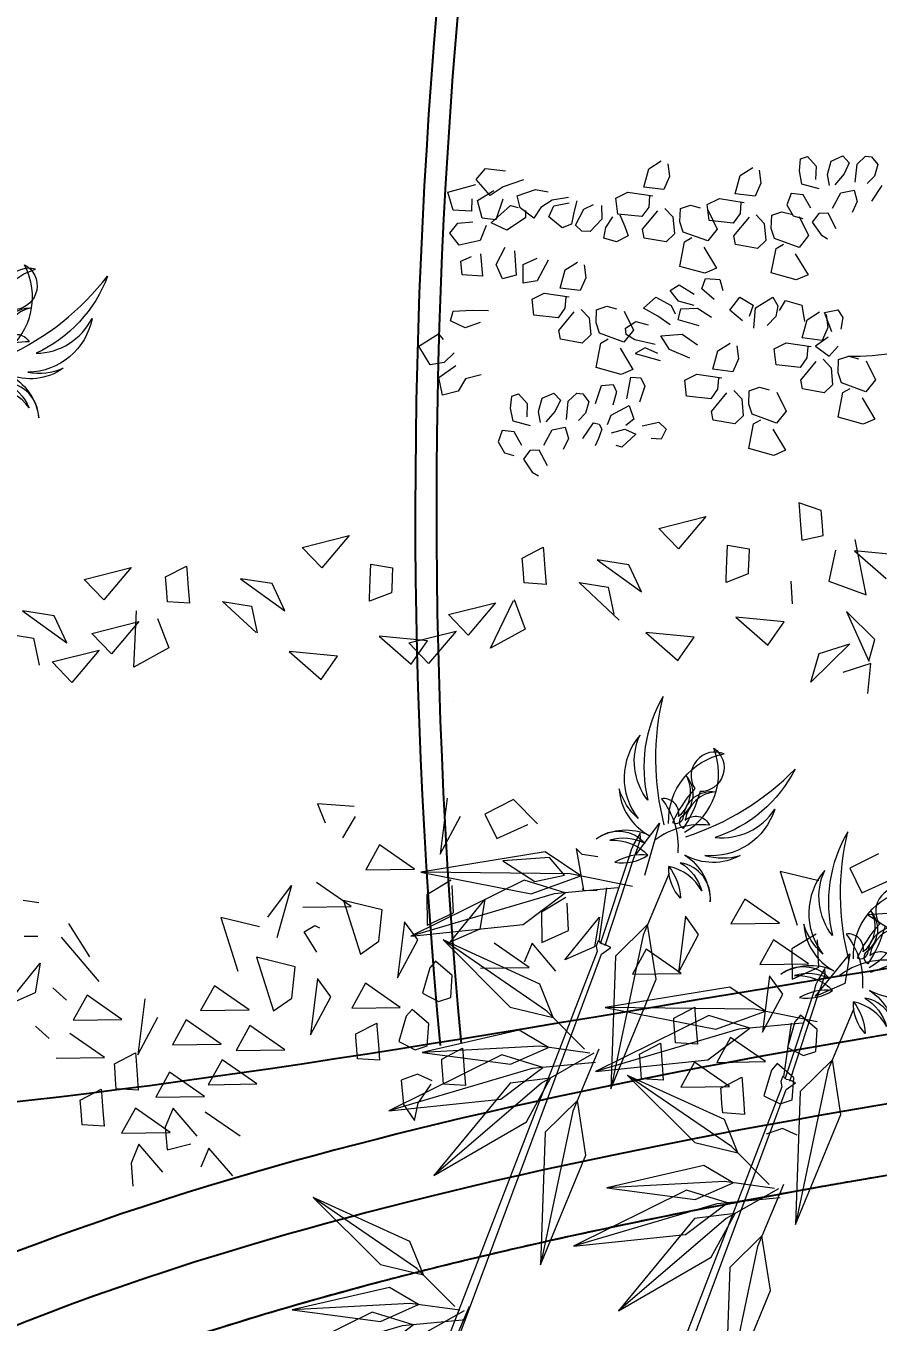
# Model space of a CAD drawing. Header units: metres. Extents: x 10 to 239, y 2 to 253.
# Drawn here: x 36.282 to 37.492, y 171.648 to 173.488 of the extents above; entities that cross this region are included whole.
import ezdxf

# ---------------------------------------------------------------- set-up
doc = ezdxf.new("R2010")
doc.units = ezdxf.units.M
doc.header["$MEASUREMENT"] = 0
doc.layers.get('Defpoints').update_dxf_attribs({"color": 9})
for name, color, linetype in [('-cotas', 252, 'Continuous'), ('1', 7, 'Continuous'), ('1gris', 254, 'Continuous'), ('1gris oscuro', 253, 'Continuous')]:
    doc.layers.add(name, color=color, linetype=linetype)
doc.layers.add('bloques veg', color=7, linetype='Continuous', lineweight=0, true_color=0xbbd5a5)
doc.styles.get("Standard").update_dxf_attribs({"font": 'arial.ttf'})
doc.dimstyles.get("Standard").update_dxf_attribs({"dimtxt": 0.18, "dimasz": 0.18, "dimexe": 0.18, "dimexo": 0.0625, "dimgap": 0.09, "dimtad": 0, "dimtih": 1, "dimtoh": 1, "dimdec": 4, "dimzin": 0, "dimdsep": 46, "dimtxsty": 'Standard', "dimcen": 0.09, "dimadec": 0, "dimazin": 0, "dimtfac": 1, "dimtdec": 4, "dimtofl": 0, "dimtmove": 0, "dimatfit": 3, "dimfxl": 1, "dimtolj": 1, "dimtzin": 0, "dimarcsym": 0})

# ---------------------------------------------------------------- blocks, each defined once
blk = doc.blocks.new('A$C144059AC')
at = {"layer": 'bloques veg'}
for p, q in [((1.5644, 0.7997), (1.6255, 0.8104)), ((1.5876, 0.7717), (1.5644, 0.7997)), ((1.6255, 0.8104), (1.5876, 0.7717)), ((2.0207, 0.7897), (2.0818, 0.8004)), ((2.0818, 0.8004), (2.0438, 0.7617)), ((2.2296, 0.7968), (2.2018, 0.8087)), ((2.2018, 0.8087), (2.2018, 0.8048)), ((2.2018, 0.8048), (2.2018, 0.7809)), ((2.2296, 0.7928), (2.2296, 0.7968)), ((1.2837, 0.7797), (1.3448, 0.7903)), ((1.3068, 0.7517), (1.2837, 0.7797)), ((1.3448, 0.7903), (1.3068, 0.7517)), ((1.3877, 0.775), (1.4156, 0.7869)), ((1.4156, 0.7869), (1.4156, 0.7829)), ((1.4156, 0.7829), (1.4156, 0.7591)), ((2.0438, 0.7617), (2.0207, 0.7897)), ((2.2018, 0.7809), (2.2018, 0.7611)), ((2.2296, 0.777), (2.2296, 0.7928)), ((1.3877, 0.771), (1.3877, 0.775)), ((1.3877, 0.7551), (1.3877, 0.771)), ((1.4828, 0.7656), (1.5364, 0.7203)), ((1.523, 0.7564), (1.4828, 0.7656)), ((1.6483, 0.7522), (1.6505, 0.7719)), ((1.6505, 0.7719), (1.6777, 0.7649)), ((1.6777, 0.7649), (1.6764, 0.753)), ((1.844, 0.7649), (1.8718, 0.7769)), ((1.844, 0.761), (1.844, 0.7649)), ((1.8718, 0.7769), (1.8718, 0.7729)), ((1.8718, 0.7729), (1.8718, 0.7491)), ((2.2018, 0.7611), (2.2296, 0.765)), ((2.2296, 0.765), (2.2296, 0.777)), ((1.3877, 0.7432), (1.3877, 0.7551)), ((1.4156, 0.7591), (1.4156, 0.7392)), ((1.5364, 0.7203), (1.523, 0.7564)), ((1.6456, 0.7285), (1.6483, 0.7522)), ((1.6764, 0.753), (1.6746, 0.7372)), ((1.844, 0.7451), (1.844, 0.761)), ((1.8718, 0.7491), (1.8718, 0.7292)), ((1.9793, 0.7463), (1.9391, 0.7556)), ((1.9391, 0.7556), (1.9927, 0.7103)), ((1.9927, 0.7103), (1.9793, 0.7463)), ((2.1045, 0.7422), (2.1067, 0.7619)), ((2.1067, 0.7619), (2.1339, 0.7549)), ((2.1339, 0.7549), (2.1326, 0.743)), ((2.2788, 0.6851), (2.27, 0.7566)), ((1.2021, 0.7456), (1.2557, 0.7003)), ((1.2422, 0.7363), (1.2021, 0.7456)), ((1.2557, 0.7003), (1.2422, 0.7363)), ((1.3385, 0.6633), (1.3473, 0.7347)), ((1.4156, 0.7392), (1.3877, 0.7432)), ((1.4581, 0.7385), (1.4943, 0.7296)), ((1.498, 0.6954), (1.4581, 0.7385)), ((1.4943, 0.7296), (1.4991, 0.6949)), ((1.6741, 0.7333), (1.6452, 0.7246)), ((1.6746, 0.7372), (1.6741, 0.7333)), ((1.844, 0.7332), (1.844, 0.7451)), ((1.8718, 0.7292), (1.844, 0.7332)), ((2.1019, 0.7185), (2.1045, 0.7422)), ((2.1326, 0.743), (2.1308, 0.7272)), ((2.2439, 0.7449), (2.2324, 0.7061)), ((2.2679, 0.7425), (2.3059, 0.7039)), ((2.329, 0.7319), (2.2679, 0.7425)), ((1.1773, 0.7185), (1.2135, 0.7095)), ((1.2883, 0.71), (1.3494, 0.7207)), ((1.3494, 0.7207), (1.3115, 0.682)), ((1.3734, 0.723), (1.3849, 0.6843)), ((1.5364, 0.7203), (1.5364, 0.7203)), ((1.5364, 0.7203), (1.5364, 0.7203)), ((1.6452, 0.7246), (1.6456, 0.7285)), ((1.8296, 0.713), (1.8411, 0.6742)), ((1.9617, 0.6767), (1.9143, 0.7285)), ((1.9143, 0.7285), (1.9506, 0.7195)), ((1.9506, 0.7195), (1.9553, 0.6849)), ((2.1304, 0.7233), (2.1014, 0.7145)), ((2.1014, 0.7145), (2.1019, 0.7185)), ((2.1308, 0.7272), (2.1304, 0.7233)), ((1.2135, 0.7095), (1.2183, 0.6749)), ((1.2557, 0.7003), (1.2557, 0.7003)), ((1.2557, 0.7003), (1.2557, 0.7003)), ((1.3115, 0.682), (1.2883, 0.71)), ((1.7446, 0.7), (1.8057, 0.7106)), ((1.7677, 0.672), (1.7446, 0.7)), ((1.8057, 0.7106), (1.7677, 0.672)), ((1.7947, 0.6533), (1.8289, 0.7117)), ((1.9927, 0.7103), (1.9927, 0.7103)), ((1.9927, 0.7103), (1.9927, 0.7103)), ((2.1838, 0.71), (2.1836, 0.6808)), ((2.2324, 0.7061), (2.2788, 0.6851)), ((1.2352, 0.6776), (1.2963, 0.6882)), ((1.2963, 0.6882), (1.2583, 0.6496)), ((1.3849, 0.6843), (1.3385, 0.6633)), ((1.2583, 0.6496), (1.2352, 0.6776)), ((1.5382, 0.6682), (1.5762, 0.6295)), ((1.5993, 0.6575), (1.5382, 0.6682)), ((1.7153, 0.6685), (1.6542, 0.6791)), ((1.6542, 0.6791), (1.6922, 0.6405)), ((1.6915, 0.6676), (1.7526, 0.6782)), ((1.7146, 0.6395), (1.6915, 0.6676)), ((1.6922, 0.6405), (1.7153, 0.6685)), ((1.7526, 0.6782), (1.7146, 0.6395)), ((1.8411, 0.6742), (1.7947, 0.6533)), ((2.1105, 0.6691), (2.1485, 0.6305)), ((2.1716, 0.6585), (2.1105, 0.6691)), ((2.2853, 0.6276), (2.252, 0.6658)), ((2.252, 0.6658), (2.2759, 0.6004)), ((1.5762, 0.6295), (1.5993, 0.6575)), ((2.0555, 0.6475), (1.9944, 0.6581)), ((1.9944, 0.6581), (2.0324, 0.6195)), ((2.0324, 0.6195), (2.0555, 0.6475)), ((2.1485, 0.6305), (2.1716, 0.6585)), ((2.2532, 0.6244), (2.1996, 0.579)), ((2.1996, 0.579), (2.213, 0.6151)), ((2.213, 0.6151), (2.2532, 0.6244)), ((2.2759, 0.6004), (2.2853, 0.6276)), ((2.278, 0.5972), (2.2417, 0.5883)), ((2.2712, 0.5592), (2.278, 0.5972)), ((1.7433, 0.589), (1.7433, 0.589)), ((1.7433, 0.589), (1.7433, 0.589)), ((2.1996, 0.579), (2.1996, 0.579)), ((2.1996, 0.579), (2.1996, 0.579)), ((1.5595, 0.4713), (1.5677, 0.4463)), ((1.6059, 0.4643), (1.5595, 0.4713)), ((1.7254, 0.4662), (1.7111, 0.3954)), ((1.5885, 0.4257), (1.6066, 0.4515)), ((1.8095, 0.4581), (1.7716, 0.4422)), ((1.8381, 0.4245), (1.8095, 0.4581)), ((1.7111, 0.3954), (1.7404, 0.4419)), ((1.7716, 0.4422), (1.7847, 0.4097)), ((1.7847, 0.4097), (1.8254, 0.4247)), ((1.8254, 0.4247), (1.8254, 0.4247)), ((1.6348, 0.4129), (1.6149, 0.3825)), ((1.6768, 0.3787), (1.6348, 0.4129)), ((1.9601, 0.3757), (1.9934, 0.4139)), ((1.9934, 0.4139), (1.9695, 0.3486)), ((1.6149, 0.3825), (1.6768, 0.3787)), ((1.8849, 0.3897), (1.8903, 0.3356)), ((1.8921, 0.3813), (1.8849, 0.3897)), ((1.9118, 0.3768), (1.8921, 0.3813)), ((1.1949, 0.3718), (1.1751, 0.3763)), ((1.4853, 0.3315), (1.5186, 0.3696)), ((1.5186, 0.3696), (1.4947, 0.3043)), ((1.5927, 0.3371), (1.5506, 0.3712)), ((1.7903, 0.381), (1.8291, 0.3515)), ((1.8499, 0.3805), (1.7903, 0.381)), ((1.8673, 0.3568), (1.8499, 0.3805)), ((1.7224, 0.3613), (1.6901, 0.3448)), ((1.7226, 0.3192), (1.7235, 0.3542)), ((1.7235, 0.3542), (1.7235, 0.3542)), ((1.8291, 0.3515), (1.8673, 0.3568)), ((2.2695, 0.354), (2.2316, 0.3382)), ((1.255, 0.2981), (1.2313, 0.3424)), ((1.4254, 0.3358), (1.4422, 0.2657)), ((1.4739, 0.3201), (1.4254, 0.3358)), ((1.5308, 0.3408), (1.5927, 0.3371)), ((1.6318, 0.3299), (1.5833, 0.3455)), ((1.5833, 0.3455), (1.6001, 0.2755)), ((1.6901, 0.3448), (1.6876, 0.3062)), ((1.7153, 0.2821), (1.7635, 0.3331)), ((1.7635, 0.3331), (1.7542, 0.2958)), ((1.7635, 0.3331), (1.7635, 0.3331)), ((1.7635, 0.3331), (1.7635, 0.3331)), ((1.8903, 0.3356), (1.8885, 0.3377)), ((1.8903, 0.3356), (1.9074, 0.3342)), ((2.1909, 0.3251), (2.1424, 0.3408)), ((2.1424, 0.3408), (2.1592, 0.2708)), ((2.2316, 0.3382), (2.2447, 0.3057)), ((1.1733, 0.3306), (1.1904, 0.3292)), ((1.2203, 0.3257), (1.2641, 0.2656)), ((1.5301, 0.3093), (1.5444, 0.3164)), ((1.5444, 0.3164), (1.5503, 0.3132)), ((1.6247, 0.2901), (1.6318, 0.3299)), ((1.6876, 0.3062), (1.7226, 0.3192)), ((1.867, 0.3279), (1.8347, 0.3115)), ((1.8672, 0.2859), (1.8681, 0.3208)), ((1.8681, 0.3208), (1.8681, 0.3208)), ((2.2447, 0.3057), (2.2854, 0.3207)), ((1.5443, 0.2823), (1.5301, 0.3093)), ((1.6592, 0.3125), (1.6449, 0.2416)), ((1.6742, 0.2882), (1.6592, 0.3125)), ((1.8347, 0.3115), (1.8322, 0.2729)), ((1.8598, 0.2487), (1.908, 0.2998)), ((1.908, 0.2998), (1.8987, 0.2624)), ((2.0948, 0.3089), (2.0749, 0.2785)), ((2.1368, 0.2747), (2.0948, 0.3089)), ((1.1429, 0.2437), (1.191, 0.2948)), ((1.191, 0.2948), (1.1817, 0.2574)), ((1.6001, 0.2755), (1.6247, 0.2901)), ((1.6449, 0.2416), (1.6742, 0.2882)), ((1.7542, 0.2958), (1.7153, 0.2821)), ((1.8322, 0.2729), (1.8672, 0.2859)), ((2.0177, 0.2927), (2.0034, 0.2218)), ((2.0327, 0.2684), (2.0177, 0.2927)), ((1.467, 0.2815), (1.4838, 0.2114)), ((1.5155, 0.2658), (1.467, 0.2815)), ((1.5084, 0.226), (1.5155, 0.2658)), ((1.8135, 0.2425), (1.7715, 0.2766)), ((1.8196, 0.2731), (1.8077, 0.2495)), ((1.8474, 0.2353), (1.8196, 0.2731)), ((2.0034, 0.2218), (2.0327, 0.2684)), ((2.0749, 0.2785), (2.1368, 0.2747)), ((2.2503, 0.277), (2.2891, 0.2475)), ((2.3099, 0.2765), (2.2503, 0.277)), ((1.1817, 0.2574), (1.1429, 0.2437)), ((1.2208, 0.245), (1.2046, 0.262)), ((1.2476, 0.2493), (1.2277, 0.2189)), ((1.2897, 0.2152), (1.2476, 0.2493)), ((1.4107, 0.2493), (1.3908, 0.2189)), ((1.4527, 0.2152), (1.4107, 0.2493)), ((1.6869, 0.2515), (1.675, 0.2198)), ((1.6948, 0.2595), (1.6869, 0.2515)), ((1.7147, 0.2396), (1.6948, 0.2595)), ((1.8987, 0.2624), (1.8598, 0.2487)), ((1.9646, 0.2544), (1.9447, 0.2239)), ((2.0066, 0.2202), (1.9646, 0.2544)), ((2.1277, 0.2544), (2.1078, 0.2239)), ((2.1697, 0.2202), (2.1277, 0.2544)), ((2.1824, 0.2573), (2.1501, 0.2408)), ((2.1826, 0.2152), (2.1835, 0.2502)), ((2.1835, 0.2502), (2.1835, 0.2502)), ((1.3207, 0.2391), (1.3064, 0.1683)), ((1.5429, 0.2484), (1.5286, 0.1776)), ((1.5579, 0.2241), (1.5429, 0.2484)), ((1.6035, 0.2379), (1.5836, 0.2074)), ((1.6455, 0.2037), (1.6035, 0.2379)), ((1.7107, 0.2118), (1.7147, 0.2396)), ((1.7516, 0.2462), (1.8135, 0.2425)), ((2.1501, 0.2408), (2.1476, 0.2022)), ((1.2277, 0.2189), (1.2897, 0.2152)), ((1.3908, 0.2189), (1.4527, 0.2152)), ((1.4838, 0.2114), (1.5084, 0.226)), ((1.5286, 0.1776), (1.5579, 0.2241)), ((1.675, 0.2198), (1.6948, 0.2078)), ((1.8389, 0.2257), (1.8389, 0.2257)), ((1.9447, 0.2239), (2.0066, 0.2202)), ((2.1078, 0.2239), (2.1697, 0.2202)), ((2.1752, 0.178), (2.2234, 0.2291)), ((2.2234, 0.2291), (2.2141, 0.1918)), ((2.2234, 0.2291), (2.2234, 0.2291)), ((2.2234, 0.2291), (2.2234, 0.2291)), ((1.1952, 0.198), (1.1789, 0.2149)), ((1.264, 0.1682), (1.222, 0.2023)), ((1.3064, 0.1683), (1.3357, 0.2148)), ((1.3717, 0.2084), (1.3519, 0.178)), ((1.4138, 0.1743), (1.3717, 0.2084)), ((1.5836, 0.2074), (1.6455, 0.2037)), ((1.6603, 0.2001), (1.6524, 0.1921)), ((1.6802, 0.1802), (1.6603, 0.2001)), ((1.6948, 0.2078), (1.7107, 0.2118)), ((2.1191, 0.2085), (2.1048, 0.1376)), ((2.1341, 0.1841), (2.1191, 0.2085)), ((2.1476, 0.2022), (2.1826, 0.2152)), ((1.4523, 0.195), (1.4324, 0.1646)), ((1.4943, 0.1609), (1.4523, 0.195)), ((1.5862, 0.1742), (1.614, 0.1861)), ((1.614, 0.1861), (1.614, 0.1821)), ((1.6524, 0.1921), (1.6405, 0.1603)), ((2.1048, 0.1376), (2.1341, 0.1841)), ((2.2141, 0.1918), (2.1752, 0.178)), ((1.2021, 0.1719), (1.264, 0.1682)), ((1.2759, 0.1591), (1.3038, 0.1711)), ((1.3038, 0.1711), (1.3038, 0.1671)), ((1.3038, 0.1671), (1.3038, 0.1432)), ((1.3519, 0.178), (1.4138, 0.1743)), ((1.5862, 0.1702), (1.5862, 0.1742)), ((1.5862, 0.1543), (1.5862, 0.1702)), ((1.614, 0.1821), (1.614, 0.1583)), ((1.6762, 0.1524), (1.6802, 0.1802)), ((1.9929, 0.1641), (2.0207, 0.1761)), ((2.0207, 0.1761), (2.0207, 0.1721)), ((2.0207, 0.1721), (2.0207, 0.1483)), ((1.2759, 0.1552), (1.2759, 0.1591)), ((1.2759, 0.1393), (1.2759, 0.1552)), ((1.4134, 0.1541), (1.3935, 0.1237)), ((1.4554, 0.12), (1.4134, 0.1541)), ((1.4324, 0.1646), (1.4943, 0.1609)), ((1.5862, 0.1424), (1.5862, 0.1543)), ((1.614, 0.1583), (1.614, 0.1384)), ((1.6405, 0.1603), (1.6603, 0.1484)), ((1.6603, 0.1484), (1.6762, 0.1524)), ((1.9929, 0.1602), (1.9929, 0.1641)), ((1.9929, 0.1443), (1.9929, 0.1602)), ((2.1548, 0.1555), (2.1468, 0.1475)), ((2.1747, 0.1356), (2.1548, 0.1555)), ((1.2759, 0.1274), (1.2759, 0.1393)), ((1.3038, 0.1432), (1.3038, 0.1234)), ((1.3453, 0.1434), (1.3255, 0.113)), ((1.3874, 0.1092), (1.3453, 0.1434)), ((1.614, 0.1384), (1.5862, 0.1424)), ((1.6933, 0.1337), (1.7211, 0.1457)), ((1.6933, 0.1298), (1.6933, 0.1337)), ((1.7211, 0.1457), (1.7211, 0.1417)), ((1.7211, 0.1417), (1.7211, 0.1178)), ((1.9459, 0.1214), (1.9737, 0.1333)), ((1.9737, 0.1333), (1.9737, 0.1294)), ((1.9929, 0.1324), (1.9929, 0.1443)), ((2.0207, 0.1483), (2.0207, 0.1284)), ((2.0634, 0.1339), (2.0436, 0.1034)), ((2.1055, 0.0997), (2.0634, 0.1339)), ((2.1468, 0.1475), (2.1349, 0.1157)), ((2.1707, 0.1078), (2.1747, 0.1356)), ((1.2289, 0.1164), (1.2567, 0.1283)), ((1.2289, 0.1124), (1.2289, 0.1164)), ((1.2567, 0.1283), (1.2567, 0.1243)), ((1.2567, 0.1243), (1.2567, 0.1005)), ((1.3038, 0.1234), (1.2759, 0.1274)), ((1.3935, 0.1237), (1.4554, 0.12)), ((1.6611, 0.117), (1.6396, 0.1111)), ((1.6791, 0.107), (1.6611, 0.117)), ((1.6933, 0.1139), (1.6933, 0.1298)), ((1.7211, 0.1178), (1.7211, 0.098)), ((1.9459, 0.1174), (1.9459, 0.1214)), ((1.9459, 0.1015), (1.9459, 0.1174)), ((1.9737, 0.1294), (1.9737, 0.1055)), ((2.0207, 0.1284), (1.9929, 0.1324)), ((1.2289, 0.0965), (1.2289, 0.1124)), ((1.2567, 0.1005), (1.2567, 0.0806)), ((1.2983, 0.1007), (1.2784, 0.0702)), ((1.3403, 0.0665), (1.2983, 0.1007)), ((1.3255, 0.113), (1.3874, 0.1092)), ((1.6396, 0.1111), (1.6404, 0.0797)), ((1.6593, 0.0801), (1.6775, 0.1031)), ((1.6775, 0.1031), (1.6775, 0.1031)), ((1.6933, 0.102), (1.6933, 0.1139)), ((1.7211, 0.098), (1.6933, 0.102)), ((1.9459, 0.0896), (1.9459, 0.1015)), ((1.9737, 0.1055), (1.9737, 0.0857)), ((2.0153, 0.1057), (1.9954, 0.0752)), ((2.0573, 0.0715), (2.0153, 0.1057)), ((2.0436, 0.1034), (2.1055, 0.0997)), ((2.1349, 0.1157), (2.1548, 0.1038)), ((2.1548, 0.1038), (2.1707, 0.1078)), ((1.2289, 0.0846), (1.2289, 0.0965)), ((1.2567, 0.0806), (1.2289, 0.0846)), ((1.3464, 0.0972), (1.3346, 0.0736)), ((1.3742, 0.0593), (1.3464, 0.0972)), ((1.429, 0.0549), (1.387, 0.0891)), ((1.9737, 0.0857), (1.9459, 0.0896)), ((2.1123, 0.0881), (2.1004, 0.0563)), ((2.1203, 0.0961), (2.1123, 0.0881)), ((2.1401, 0.0762), (2.1203, 0.0961)), ((1.2784, 0.0702), (1.3403, 0.0665)), ((1.3346, 0.0736), (1.3347, 0.0444)), ((1.6404, 0.0797), (1.6528, 0.0582)), ((1.6528, 0.0582), (1.6593, 0.0801)), ((1.9954, 0.0752), (2.0573, 0.0715)), ((2.0462, 0.0702), (2.074, 0.0821)), ((2.0462, 0.0662), (2.0462, 0.0702)), ((2.074, 0.0821), (2.074, 0.0781)), ((2.074, 0.0781), (2.074, 0.0543)), ((2.1362, 0.0484), (2.1401, 0.0762)), ((1.2994, 0.0544), (1.2875, 0.0309)), ((1.3272, 0.0166), (1.2994, 0.0544)), ((1.3347, 0.0444), (1.3657, 0.0498)), ((1.3657, 0.0498), (1.3657, 0.0498)), ((2.0462, 0.0503), (2.0462, 0.0662)), ((2.0462, 0.0384), (2.0462, 0.0503)), ((2.074, 0.0543), (2.074, 0.0344)), ((2.0827, 0.0548), (2.0827, 0.0548)), ((2.1004, 0.0563), (2.1203, 0.0444)), ((1.388, 0.0428), (1.3762, 0.0193)), ((1.4159, 0.005), (1.388, 0.0428)), ((2.074, 0.0344), (2.0462, 0.0384)), ((2.1203, 0.0444), (2.1362, 0.0484)), ((1.2875, 0.0309), (1.2876, 0.0017)), ((2.1211, 0.013), (2.0996, 0.0071)), ((2.139, 0.003), (2.1211, 0.013))]:
    blk.add_line(p, q, dxfattribs=at)
blk = doc.blocks.new('bamb')
at = {"layer": 'bloques veg'}
for p, q in [((-3.022, 3.8143), (-3.0578, 3.8821)), ((-3.2048, 3.5456), (-3.2407, 3.6134))]:
    blk.add_line(p, q, dxfattribs=at)
for points in [[(-3.1644, 3.9393, 0.121956), (-3.2239, 4.1117, -0.197912), (-3.1542, 3.9799, 0.28202), (-3.1745, 4.071, -0.357594), (-3.1326, 3.9599, 0.141581), (-3.1212, 4.0089, -0.258144), (-3.1391, 3.9324, -0.252411), (-3.0666, 3.9528, 0.399951), (-3.1299, 3.9236, -0.191492), (-3.0842, 3.9445, 0.22191), (-3.1283, 3.9066, -0.155645), (-3.0807, 3.9128, -0.20302), (-3.1283, 3.9066)], [(-3.1709, 3.939, 0.371554), (-3.2783, 4.0058, -0.734759), (-3.2223, 3.9733, -0.076042), (-3.1765, 3.9384, -0.522547), (-3.1942, 3.9414, 0.430591), (-3.2484, 3.9591, -0.351549), (-3.1947, 3.9357, 0.50622), (-3.2246, 3.9175, -0.192001), (-3.1445, 3.9231)], [(-3.188, 3.9198, -0.371554), (-3.267, 4.0185, 0.734759), (-3.2281, 3.9667, 0.076042), (-3.188, 3.9254, 0.522547), (-3.1931, 3.9426, -0.430591), (-3.2171, 3.9943, 0.351549), (-3.1876, 3.9438, -0.50622), (-3.173, 3.9756, 0.192001), (-3.1691, 3.8954)], [(-3.1875, 3.9132, -0.121956), (-3.3658, 3.9519, 0.197912), (-3.2266, 3.8983, -0.28202), (-3.3195, 3.9078, 0.357594), (-3.2042, 3.8792, -0.141581), (-3.2515, 3.8622, 0.258144), (-3.1777, 3.889, 0.252411), (-3.1894, 3.8145, -0.399951), (-3.1678, 3.8809, 0.191492), (-3.1832, 3.833, -0.22191), (-3.1508, 3.8813, 0.155645), (-3.1513, 3.8333, 0.20302), (-3.1508, 3.8813)], [(-3.3472, 3.6706, 0.121956), (-3.4067, 3.8431, -0.197912), (-3.337, 3.7112, 0.28202), (-3.3574, 3.8023, -0.357594), (-3.3154, 3.6912, 0.141581), (-3.304, 3.7402, -0.258144), (-3.3219, 3.6637, -0.252411), (-3.2494, 3.6841, 0.399951), (-3.3128, 3.6549, -0.191492), (-3.267, 3.6759, 0.22191), (-3.3111, 3.638, -0.155645), (-3.2636, 3.6442, -0.20302), (-3.3111, 3.638)], [(-3.3538, 3.6703, 0.371554), (-3.4611, 3.7371, -0.734759), (-3.4051, 3.7046, -0.076042), (-3.3594, 3.6697, -0.522547), (-3.377, 3.6727, 0.430591), (-3.4312, 3.6905, -0.351549), (-3.3776, 3.667, 0.50622), (-3.4075, 3.6488, -0.192001), (-3.3273, 3.6544)], [(-3.3708, 3.6511, -0.371554), (-3.4499, 3.7498, 0.734759), (-3.4109, 3.698, 0.076042), (-3.3709, 3.6567, 0.522547), (-3.3759, 3.6739, -0.430591), (-3.4, 3.7256, 0.351549), (-3.3704, 3.6751, -0.50622), (-3.3558, 3.707, 0.192001), (-3.3519, 3.6267)], [(-3.3704, 3.6446, -0.121956), (-3.5486, 3.6833, 0.197912), (-3.4094, 3.6296, -0.28202), (-3.5023, 3.6391, 0.357594), (-3.387, 3.6106, -0.141581), (-3.4343, 3.5935, 0.258144), (-3.3605, 3.6203, 0.252411), (-3.3722, 3.5459, -0.399951), (-3.3507, 3.6122, 0.191492), (-3.3661, 3.5643, -0.22191), (-3.3336, 3.6126, 0.155645), (-3.3342, 3.5646, 0.20302), (-3.3336, 3.6126)]]:
    blk.add_lwpolyline(points, format="xyb", dxfattribs=at)
for points in [[(-3.0928, 3.8718), (-3.0152, 3.9184), (-2.8161, 3.9914), (-2.9538, 3.9099), (-3.0285, 3.9105), (-2.9923, 3.9596), (-2.8161, 3.9914)], [(-3.0281, 3.8056), (-3.1079, 3.9092), (-3.1173, 3.9203), (-3.126, 3.9317), (-3.1281, 3.9398), (-3.1147, 3.9282), (-3.1081, 3.9217), (-3.1033, 3.9146), (-3.0223, 3.8105)], [(-3.0723, 3.8772), (-2.9845, 3.899), (-2.7727, 3.9102), (-2.9283, 3.8727), (-2.9995, 3.8952), (-2.9505, 3.9315), (-2.7727, 3.9102)], [(-2.9515, 3.6767), (-2.919, 3.7456), (-2.8138, 3.89), (-2.872, 3.7684), (-2.9246, 3.7339), (-2.9223, 3.7852), (-2.8138, 3.89)], [(-3.1481, 3.8721), (-3.084, 3.8016), (-2.9676, 3.6111), (-3.0802, 3.7365), (-3.0949, 3.8137), (-3.0368, 3.7865), (-2.9676, 3.6111)], [(-2.6057, 3.3022), (-3.019, 3.7961), (-3.0346, 3.8003), (-3.0289, 3.8066), (-3.0243, 3.8094), (-3.0207, 3.8153), (-3.0159, 3.8091), (-3.0144, 3.8015), (-2.5927, 3.3094)], [(-2.9566, 3.6691), (-2.8931, 3.7019), (-2.7325, 3.7492), (-2.8452, 3.692), (-2.904, 3.6963), (-2.873, 3.7332), (-2.7325, 3.7492)], [(-3.2756, 3.6031), (-3.1981, 3.6497), (-2.9989, 3.7227), (-3.1366, 3.6412), (-3.2113, 3.6418), (-3.1752, 3.6909), (-2.9989, 3.7227)], [(-2.9599, 3.6539), (-2.8721, 3.6757), (-2.6603, 3.6869), (-2.8159, 3.6494), (-2.8871, 3.672), (-2.8381, 3.7083), (-2.6603, 3.6869)], [(-3.2109, 3.5369), (-3.2907, 3.6405), (-3.3001, 3.6516), (-3.3089, 3.663), (-3.3109, 3.6711), (-3.2975, 3.6595), (-3.2909, 3.6531), (-3.2861, 3.646), (-3.2051, 3.5418)], [(-3.2552, 3.6085), (-3.1673, 3.6303), (-2.9556, 3.6415), (-3.1111, 3.604), (-3.1824, 3.6265), (-3.1334, 3.6629), (-2.9556, 3.6415)], [(-2.9706, 3.6699), (-2.9064, 3.5994), (-2.7901, 3.4089), (-2.9026, 3.5342), (-2.9174, 3.6115), (-2.8593, 3.5843), (-2.7901, 3.4089)], [(-2.962, 3.6668), (-2.8776, 3.6516), (-2.6901, 3.5793), (-2.8391, 3.6072), (-2.892, 3.6542), (-2.8356, 3.6666), (-2.6901, 3.5793)], [(-3.1343, 3.408), (-3.1019, 3.477), (-2.9966, 3.6213), (-3.0548, 3.4997), (-3.1074, 3.4652), (-3.1051, 3.5165), (-2.9966, 3.6213)], [(-3.331, 3.6034), (-3.2668, 3.533), (-3.1505, 3.3424), (-3.263, 3.4678), (-3.2778, 3.545), (-3.2196, 3.5178), (-3.1505, 3.3424)], [(-2.6557, 3.3938), (-2.6233, 3.4628), (-2.518, 3.6071), (-2.5762, 3.4855), (-2.6288, 3.451), (-2.6265, 3.5023), (-2.518, 3.6071)], [(-2.7885, 3.0336), (-3.2018, 3.5274), (-3.2175, 3.5316), (-3.2118, 3.5379), (-3.2072, 3.5407), (-3.2036, 3.5466), (-3.1987, 3.5405), (-3.1972, 3.5328), (-2.7755, 3.0408)], [(-3.1395, 3.4005), (-3.076, 3.4332), (-2.9154, 3.4805), (-3.028, 3.4233), (-3.0868, 3.4276), (-3.0558, 3.4645), (-2.9154, 3.4805)], [(-2.6609, 3.3863), (-2.5974, 3.4191), (-2.4368, 3.4664), (-2.5494, 3.4092), (-2.6082, 3.4135), (-2.5773, 3.4503), (-2.4368, 3.4664)], [(-3.1428, 3.3852), (-3.0549, 3.407), (-2.8431, 3.4182), (-2.9987, 3.3808), (-3.0699, 3.4033), (-3.0209, 3.4396), (-2.8431, 3.4182)], [(-2.6642, 3.371), (-2.5763, 3.3928), (-2.3645, 3.4041), (-2.5201, 3.3666), (-2.5913, 3.3891), (-2.5424, 3.4254), (-2.3645, 3.4041)], [(-3.1534, 3.4012), (-3.0893, 3.3307), (-2.9729, 3.1402), (-3.0855, 3.2656), (-3.1002, 3.3428), (-3.0421, 3.3156), (-2.9729, 3.1402)], [(-3.1448, 3.3981), (-3.0604, 3.3829), (-2.873, 3.3106), (-3.022, 3.3385), (-3.0748, 3.3855), (-3.0184, 3.398), (-2.873, 3.3106)], [(-2.6748, 3.387), (-2.6107, 3.3166), (-2.4944, 3.126), (-2.6069, 3.2514), (-2.6216, 3.3286), (-2.5635, 3.3014), (-2.4944, 3.126)], [(-2.6662, 3.3839), (-2.5818, 3.3688), (-2.3944, 3.2965), (-2.5434, 3.3243), (-2.5963, 3.3714), (-2.5398, 3.3838), (-2.3944, 3.2965)]]:
    blk.add_lwpolyline(points, dxfattribs=at)
blk = doc.blocks.new('A$C0C3707A3')
at = {"layer": 'bloques veg'}
for p, q in [((0.4273, 0.3544), (0.4286, 0.368)), ((0.4286, 0.368), (0.4363, 0.3706)), ((0.4363, 0.3706), (0.4462, 0.3598)), ((0.4589, 0.3506), (0.4629, 0.3658)), ((0.4629, 0.3658), (0.4761, 0.3716)), ((0.4761, 0.3716), (0.4833, 0.3638)), ((0.4923, 0.3626), (0.5017, 0.3717)), ((0.5017, 0.3717), (0.5085, 0.371)), ((0.5085, 0.371), (0.5155, 0.3622)), ((0.0635, 0.3425), (0.0738, 0.3549)), ((0.0738, 0.3549), (0.0963, 0.3523)), ((0.2522, 0.335), (0.2578, 0.3556)), ((0.2578, 0.3556), (0.2718, 0.3646)), ((0.2791, 0.3615), (0.2811, 0.347)), ((0.3607, 0.349), (0.3748, 0.358)), ((0.3821, 0.3549), (0.384, 0.3404)), ((0.4303, 0.3396), (0.4273, 0.3544)), ((0.4462, 0.3598), (0.4457, 0.3448)), ((0.4614, 0.3383), (0.4589, 0.3506)), ((0.4777, 0.3514), (0.4674, 0.339)), ((0.4833, 0.3638), (0.4777, 0.3514)), ((0.4903, 0.3422), (0.4923, 0.3626)), ((0.5155, 0.3622), (0.512, 0.3491)), ((0.0316, 0.3278), (0.0631, 0.3368)), ((0.0795, 0.3243), (0.0635, 0.3425)), ((0.1169, 0.3422), (0.0939, 0.3344)), ((0.2811, 0.347), (0.2748, 0.3324)), ((0.3552, 0.3283), (0.3607, 0.349)), ((0.384, 0.3404), (0.3778, 0.3258)), ((0.4499, 0.3344), (0.4303, 0.3396)), ((0.512, 0.3491), (0.5039, 0.3408)), ((0.5091, 0.3208), (0.5208, 0.3386)), ((0.0378, 0.3075), (0.0316, 0.3278)), ((0.0653, 0.3188), (0.0834, 0.3302)), ((0.0939, 0.3344), (0.0795, 0.3243)), ((0.1098, 0.3243), (0.1303, 0.3316)), ((0.1131, 0.3106), (0.1098, 0.3243)), ((0.1303, 0.3316), (0.1447, 0.3289)), ((0.1675, 0.3228), (0.1492, 0.3195)), ((0.221, 0.3224), (0.2344, 0.3293)), ((0.2231, 0.3044), (0.221, 0.3224)), ((0.2344, 0.3293), (0.2624, 0.3253)), ((0.2748, 0.3324), (0.2522, 0.335)), ((0.2589, 0.3251), (0.2579, 0.3125)), ((0.3239, 0.3158), (0.3374, 0.3226)), ((0.3374, 0.3226), (0.3654, 0.3186)), ((0.3778, 0.3258), (0.3552, 0.3283)), ((0.4182, 0.3289), (0.4136, 0.3162)), ((0.4318, 0.3276), (0.4182, 0.3289)), ((0.4405, 0.3125), (0.4318, 0.3276)), ((0.465, 0.3129), (0.4743, 0.3302)), ((0.4743, 0.3302), (0.4891, 0.3332)), ((0.4891, 0.3332), (0.4927, 0.3206)), ((0.0585, 0.3066), (0.0378, 0.3075)), ((0.0587, 0.3205), (0.0585, 0.3066)), ((0.0704, 0.2988), (0.0653, 0.3188)), ((0.0806, 0.2937), (0.1022, 0.3135)), ((0.0936, 0.3205), (0.0861, 0.2969)), ((0.1022, 0.3135), (0.1109, 0.3112)), ((0.1287, 0.2994), (0.1131, 0.3106)), ((0.1193, 0.3078), (0.1194, 0.2996)), ((0.1365, 0.3113), (0.1287, 0.2994)), ((0.1492, 0.3195), (0.1365, 0.3113)), ((0.1454, 0.3008), (0.151, 0.3132)), ((0.151, 0.3132), (0.1683, 0.3168)), ((0.177, 0.3191), (0.1735, 0.306)), ((0.1755, 0.2916), (0.185, 0.3099)), ((0.185, 0.3099), (0.1958, 0.3152)), ((0.2047, 0.314), (0.2053, 0.2987)), ((0.2579, 0.3125), (0.2503, 0.3018)), ((0.2512, 0.2876), (0.2684, 0.3085)), ((0.2761, 0.3111), (0.2852, 0.3017)), ((0.293, 0.2961), (0.2936, 0.3111)), ((0.2936, 0.3111), (0.3051, 0.315)), ((0.3051, 0.315), (0.3159, 0.3121)), ((0.326, 0.2978), (0.3239, 0.3158)), ((0.3246, 0.3098), (0.3351, 0.2883)), ((0.3618, 0.3184), (0.3608, 0.3059)), ((0.3965, 0.3045), (0.408, 0.3084)), ((0.408, 0.3084), (0.4188, 0.3055)), ((0.4136, 0.3162), (0.4207, 0.3038)), ((0.46, 0.3072), (0.4494, 0.3066)), ((0.4693, 0.2896), (0.46, 0.3072)), ((0.4927, 0.3206), (0.487, 0.3081)), ((0.0344, 0.2817), (0.0433, 0.2932)), ((0.0433, 0.2932), (0.0599, 0.2946)), ((0.0861, 0.2969), (0.0704, 0.2988)), ((0.0982, 0.2855), (0.0806, 0.2937)), ((0.1194, 0.2996), (0.0982, 0.2855)), ((0.1607, 0.2885), (0.1454, 0.3008)), ((0.1711, 0.2927), (0.1607, 0.2885)), ((0.1735, 0.306), (0.1711, 0.2927)), ((0.2053, 0.2987), (0.1923, 0.2847)), ((0.2098, 0.2894), (0.2176, 0.3012)), ((0.2503, 0.3018), (0.2231, 0.3044)), ((0.2253, 0.3038), (0.2311, 0.2906)), ((0.2852, 0.3017), (0.2871, 0.2826)), ((0.2969, 0.2846), (0.293, 0.2961)), ((0.3533, 0.2951), (0.326, 0.2978)), ((0.3608, 0.3059), (0.3533, 0.2951)), ((0.3541, 0.2809), (0.3714, 0.3019)), ((0.379, 0.3045), (0.3881, 0.2951)), ((0.3881, 0.2951), (0.39, 0.276)), ((0.396, 0.2895), (0.3965, 0.3045)), ((0.4207, 0.3038), (0.4316, 0.3009)), ((0.4275, 0.3031), (0.4381, 0.2817)), ((0.4494, 0.3066), (0.4421, 0.2969)), ((0.4421, 0.2969), (0.4523, 0.2826)), ((0.0448, 0.2684), (0.0344, 0.2817)), ((0.0751, 0.2905), (0.0683, 0.2737)), ((0.183, 0.2849), (0.1755, 0.2916)), ((0.1923, 0.2847), (0.183, 0.2849)), ((0.2077, 0.2771), (0.2098, 0.2894)), ((0.2352, 0.2802), (0.2218, 0.2733)), ((0.2311, 0.2906), (0.2352, 0.2802)), ((0.2532, 0.2777), (0.2512, 0.2876)), ((0.2777, 0.2735), (0.2532, 0.2777)), ((0.2871, 0.2826), (0.2777, 0.2735)), ((0.3246, 0.2749), (0.2969, 0.2846)), ((0.2986, 0.2737), (0.3069, 0.2785)), ((0.3351, 0.2883), (0.3246, 0.2749)), ((0.3561, 0.2711), (0.3541, 0.2809)), ((0.3998, 0.278), (0.396, 0.2895)), ((0.4275, 0.2682), (0.3998, 0.278)), ((0.4381, 0.2817), (0.4275, 0.2682)), ((0.4523, 0.2826), (0.4593, 0.2783)), ((0.0683, 0.2737), (0.0448, 0.2684)), ((0.0867, 0.2467), (0.0965, 0.2662)), ((0.2218, 0.2733), (0.2077, 0.2771)), ((0.2935, 0.246), (0.2986, 0.2737)), ((0.3204, 0.2679), (0.3349, 0.2442)), ((0.3806, 0.2669), (0.3561, 0.2711)), ((0.39, 0.276), (0.3806, 0.2669)), ((0.3965, 0.2393), (0.4016, 0.267)), ((0.4016, 0.267), (0.4098, 0.2718)), ((0.0469, 0.2504), (0.0587, 0.2554)), ((0.0486, 0.2348), (0.0469, 0.2504)), ((0.0689, 0.2585), (0.0715, 0.2334)), ((0.1071, 0.2622), (0.1091, 0.2349)), ((0.1169, 0.2468), (0.1329, 0.2541)), ((0.1451, 0.252), (0.133, 0.2285)), ((0.1643, 0.2411), (0.1783, 0.2501)), ((0.4233, 0.2612), (0.4379, 0.2375)), ((0.0715, 0.2334), (0.0486, 0.2348)), ((0.094, 0.2308), (0.0867, 0.2467)), ((0.1091, 0.2349), (0.094, 0.2308)), ((0.1171, 0.2258), (0.1169, 0.2468)), ((0.1587, 0.2204), (0.1643, 0.2411)), ((0.1856, 0.247), (0.1876, 0.2325)), ((0.3218, 0.2384), (0.2935, 0.246)), ((0.3349, 0.2442), (0.3218, 0.2384)), ((0.4247, 0.2318), (0.3965, 0.2393)), ((0.4379, 0.2375), (0.4247, 0.2318)), ((0.133, 0.2285), (0.1171, 0.2258)), ((0.1813, 0.2179), (0.1587, 0.2204)), ((0.1876, 0.2325), (0.1813, 0.2179)), ((0.2827, 0.2186), (0.2927, 0.2253)), ((0.2927, 0.2253), (0.3097, 0.2149)), ((0.3182, 0.2207), (0.3225, 0.2324)), ((0.3324, 0.2088), (0.3182, 0.2207)), ((0.3225, 0.2324), (0.3386, 0.2316)), ((0.3386, 0.2316), (0.3422, 0.219)), ((0.1274, 0.2079), (0.1409, 0.2147)), ((0.1296, 0.1898), (0.1274, 0.2079)), ((0.1409, 0.2147), (0.1689, 0.2107)), ((0.1654, 0.2105), (0.1644, 0.198)), ((0.253, 0.1987), (0.2668, 0.2113)), ((0.2668, 0.2113), (0.2841, 0.202)), ((0.2923, 0.2067), (0.2827, 0.2186)), ((0.3097, 0.2021), (0.2923, 0.2067)), ((0.3502, 0.197), (0.3611, 0.2116)), ((0.3611, 0.2116), (0.3762, 0.2029)), ((0.3789, 0.1998), (0.3985, 0.212)), ((0.3985, 0.212), (0.404, 0.2024)), ((0.4061, 0.1972), (0.4126, 0.2083)), ((0.4126, 0.2083), (0.431, 0.2033)), ((0.0356, 0.1831), (0.0386, 0.194)), ((0.0386, 0.194), (0.0598, 0.1952)), ((0.0598, 0.1952), (0.0784, 0.1949)), ((0.1568, 0.1872), (0.1296, 0.1898)), ((0.1644, 0.198), (0.1568, 0.1872)), ((0.1577, 0.173), (0.1749, 0.194)), ((0.1826, 0.1966), (0.1917, 0.1872)), ((0.1995, 0.1816), (0.2, 0.1966)), ((0.2, 0.1966), (0.2116, 0.2005)), ((0.2116, 0.2005), (0.2224, 0.1976)), ((0.2311, 0.1952), (0.2416, 0.1738)), ((0.2692, 0.1897), (0.253, 0.1987)), ((0.2841, 0.202), (0.2886, 0.1926)), ((0.2946, 0.198), (0.2914, 0.186)), ((0.3135, 0.1987), (0.2946, 0.198)), ((0.3294, 0.1887), (0.3135, 0.1987)), ((0.3645, 0.1851), (0.3502, 0.197)), ((0.3762, 0.2029), (0.3717, 0.1901)), ((0.3774, 0.177), (0.3789, 0.1998)), ((0.4019, 0.1902), (0.3922, 0.18)), ((0.404, 0.2024), (0.4019, 0.1902)), ((0.431, 0.2033), (0.4343, 0.185)), ((0.4371, 0.1869), (0.4512, 0.1959)), ((0.4568, 0.1952), (0.4716, 0.1983)), ((0.4649, 0.1733), (0.4568, 0.1952)), ((0.4585, 0.1928), (0.4604, 0.1783)), ((0.4716, 0.1983), (0.4774, 0.1897)), ((0.0521, 0.1752), (0.0356, 0.1831)), ((0.0689, 0.1812), (0.0521, 0.1752)), ((0.1917, 0.1872), (0.1936, 0.1681)), ((0.2034, 0.1701), (0.1995, 0.1816)), ((0.2329, 0.1761), (0.2442, 0.1836)), ((0.2334, 0.169), (0.2329, 0.1761)), ((0.2442, 0.1836), (0.2584, 0.1798)), ((0.2829, 0.1802), (0.2692, 0.1897)), ((0.2914, 0.186), (0.3153, 0.1796)), ((0.4316, 0.1663), (0.4371, 0.1869)), ((0.4604, 0.1783), (0.4542, 0.1637)), ((0.4774, 0.1897), (0.475, 0.1764)), ((0, 0.1543), (0.0223, 0.1681)), ((0.0223, 0.1681), (0.0277, 0.162)), ((0.1597, 0.1632), (0.1577, 0.173)), ((0.1841, 0.1589), (0.1597, 0.1632)), ((0.1936, 0.1681), (0.1841, 0.1589)), ((0.231, 0.1603), (0.2034, 0.1701)), ((0.2051, 0.1591), (0.2134, 0.1639)), ((0.2416, 0.1738), (0.231, 0.1603)), ((0.2434, 0.1629), (0.2334, 0.169)), ((0.2664, 0.1578), (0.2434, 0.1629)), ((0.2726, 0.1678), (0.2964, 0.1696)), ((0.2824, 0.1524), (0.2726, 0.1678)), ((0.2964, 0.1696), (0.3141, 0.1579)), ((0.4542, 0.1637), (0.4316, 0.1663)), ((0.461, 0.1674), (0.4466, 0.1573)), ((0.013, 0.1333), (0, 0.1543)), ((0.0399, 0.147), (0.0289, 0.1361)), ((0.2, 0.1314), (0.2051, 0.1591)), ((0.2268, 0.1533), (0.2414, 0.1296)), ((0.2549, 0.1539), (0.2439, 0.1476)), ((0.2439, 0.1476), (0.2721, 0.14)), ((0.2695, 0.1477), (0.2549, 0.1539)), ((0.3054, 0.1427), (0.2824, 0.1524)), ((0.3312, 0.1303), (0.3367, 0.151)), ((0.3367, 0.151), (0.3508, 0.16)), ((0.3581, 0.1569), (0.36, 0.1424)), ((0.4003, 0.1537), (0.4138, 0.1606)), ((0.4025, 0.1357), (0.4003, 0.1537)), ((0.4138, 0.1606), (0.4418, 0.1566)), ((0.4382, 0.1564), (0.4372, 0.1438)), ((0.4466, 0.1573), (0.4622, 0.1461)), ((0.4622, 0.1461), (0.4722, 0.1574)), ((0.4729, 0.1424), (0.4844, 0.1463)), ((0.4844, 0.1463), (0.4953, 0.1434)), ((0.0289, 0.1361), (0.013, 0.1333)), ((0.0231, 0.119), (0.0419, 0.1326)), ((0.2283, 0.1239), (0.2, 0.1314)), ((0.36, 0.1424), (0.3538, 0.1278)), ((0.4297, 0.1331), (0.4025, 0.1357)), ((0.4372, 0.1438), (0.4297, 0.1331)), ((0.4305, 0.1189), (0.4478, 0.1398)), ((0.4555, 0.1424), (0.4646, 0.133)), ((0.4646, 0.133), (0.4664, 0.1139)), ((0.4724, 0.1274), (0.4729, 0.1424)), ((0.5039, 0.1411), (0.5145, 0.1196)), ((0.0271, 0.0993), (0.0231, 0.119)), ((0.0531, 0.1179), (0.0447, 0.1039)), ((0.0706, 0.1225), (0.0531, 0.1179)), ((0.2414, 0.1296), (0.2283, 0.1239)), ((0.2349, 0.0965), (0.2391, 0.121)), ((0.2391, 0.121), (0.2505, 0.1202)), ((0.2505, 0.1202), (0.255, 0.1109)), ((0.2999, 0.1178), (0.3134, 0.1247)), ((0.3021, 0.0998), (0.2999, 0.1178)), ((0.3134, 0.1247), (0.3414, 0.1206)), ((0.3538, 0.1278), (0.3312, 0.1303)), ((0.3379, 0.1204), (0.3368, 0.1079)), ((0.4325, 0.109), (0.4305, 0.1189)), ((0.4763, 0.1159), (0.4724, 0.1274)), ((0.5145, 0.1196), (0.5039, 0.1062)), ((0.0447, 0.1039), (0.0271, 0.0993)), ((0.1395, 0.0965), (0.1527, 0.1022)), ((0.1527, 0.1022), (0.1599, 0.0945)), ((0.1689, 0.0932), (0.1783, 0.1023)), ((0.1783, 0.1023), (0.1851, 0.1017)), ((0.1996, 0.0908), (0.2062, 0.1111)), ((0.2062, 0.1111), (0.2193, 0.1123)), ((0.223, 0.1043), (0.2189, 0.0891)), ((0.2193, 0.1123), (0.223, 0.1043)), ((0.255, 0.1109), (0.249, 0.0927)), ((0.3368, 0.1079), (0.3293, 0.0971)), ((0.3302, 0.0829), (0.3474, 0.1039)), ((0.3551, 0.1065), (0.3642, 0.0971)), ((0.372, 0.0915), (0.3725, 0.1065)), ((0.3725, 0.1065), (0.384, 0.1104)), ((0.384, 0.1104), (0.3949, 0.1075)), ((0.4036, 0.1051), (0.4141, 0.0837)), ((0.457, 0.1048), (0.4325, 0.109)), ((0.4664, 0.1139), (0.457, 0.1048)), ((0.4729, 0.0773), (0.478, 0.105)), ((0.5039, 0.1062), (0.4763, 0.1159)), ((0.478, 0.105), (0.4862, 0.1098)), ((0.1038, 0.0851), (0.1052, 0.0987)), ((0.1052, 0.0987), (0.1128, 0.1013)), ((0.1128, 0.1013), (0.1227, 0.0905)), ((0.1227, 0.0905), (0.1222, 0.0755)), ((0.1354, 0.0813), (0.1395, 0.0965)), ((0.1599, 0.0945), (0.1542, 0.082)), ((0.1669, 0.0728), (0.1689, 0.0932)), ((0.1851, 0.1017), (0.192, 0.0928)), ((0.192, 0.0928), (0.1885, 0.0798)), ((0.2171, 0.078), (0.2375, 0.0888)), ((0.2375, 0.0888), (0.2427, 0.0735)), ((0.3293, 0.0971), (0.3021, 0.0998)), ((0.3642, 0.0971), (0.366, 0.078)), ((0.3759, 0.08), (0.372, 0.0915)), ((0.4997, 0.0992), (0.5143, 0.0755)), ((0.1069, 0.0703), (0.1038, 0.0851)), ((0.1379, 0.069), (0.1354, 0.0813)), ((0.1542, 0.082), (0.1439, 0.0697)), ((0.1885, 0.0798), (0.1805, 0.0715)), ((0.2131, 0.0674), (0.2171, 0.078)), ((0.2427, 0.0735), (0.2338, 0.0665)), ((0.3322, 0.0731), (0.3302, 0.0829)), ((0.3566, 0.0689), (0.3322, 0.0731)), ((0.366, 0.078), (0.3566, 0.0689)), ((0.4035, 0.0703), (0.3759, 0.08)), ((0.3776, 0.0691), (0.3859, 0.0738)), ((0.4141, 0.0837), (0.4035, 0.0703)), ((0.5011, 0.0697), (0.4729, 0.0773)), ((0.5143, 0.0755), (0.5011, 0.0697)), ((0.0947, 0.0596), (0.0901, 0.0469)), ((0.1083, 0.0583), (0.0947, 0.0596)), ((0.1264, 0.0651), (0.1069, 0.0703)), ((0.1416, 0.0435), (0.1509, 0.0608)), ((0.1509, 0.0608), (0.1656, 0.0639)), ((0.1656, 0.0639), (0.1692, 0.0513)), ((0.1856, 0.0515), (0.1974, 0.0693)), ((0.1974, 0.0693), (0.2039, 0.0676)), ((0.207, 0.0621), (0.203, 0.0515)), ((0.2039, 0.0676), (0.207, 0.0621)), ((0.2176, 0.0581), (0.2327, 0.0622)), ((0.2327, 0.0622), (0.2451, 0.0565)), ((0.2524, 0.0662), (0.271, 0.0705)), ((0.271, 0.0705), (0.2793, 0.0625)), ((0.2793, 0.0625), (0.2739, 0.0511)), ((0.3725, 0.0413), (0.3776, 0.0691)), ((0.3993, 0.0632), (0.4139, 0.0396)), ((0.0901, 0.0469), (0.0973, 0.0345)), ((0.117, 0.0431), (0.1083, 0.0583)), ((0.1692, 0.0513), (0.1636, 0.0388)), ((0.203, 0.0515), (0.1996, 0.0431)), ((0.2296, 0.0421), (0.2231, 0.0438)), ((0.2451, 0.0565), (0.2296, 0.0421)), ((0.2739, 0.0511), (0.2625, 0.0519)), ((0.0973, 0.0345), (0.1081, 0.0316)), ((0.1259, 0.0373), (0.1187, 0.0276)), ((0.1366, 0.0379), (0.1259, 0.0373)), ((0.1458, 0.0203), (0.1366, 0.0379)), ((0.4007, 0.0338), (0.3725, 0.0413)), ((0.4139, 0.0396), (0.4007, 0.0338)), ((0.1187, 0.0276), (0.1288, 0.0132)), ((0.1288, 0.0132), (0.1358, 0.009))]:
    blk.add_line(p, q, dxfattribs=at)
blk.add_arc((0.4855, 0.4545), 0.3083, 269.5704, 290.0425, dxfattribs=at)
blk = doc.blocks.new('*D90')
at = {"layer": '-cotas', "color": 0, "lineweight": -2, "transparency": 16777216}
for p, q in [((35.5997, 175.5332), (35.5997, 162.1857)), ((89.3642, 175.5332), (89.3642, 162.1857)), ((35.7797, 162.3657), (58.2102, 162.3657)), ((89.1842, 162.3657), (59.8709, 162.3657))]:
    blk.add_line(p, q, dxfattribs=at)
at = {"layer": '-cotas', "color": 0, "transparency": 16777216}
for points in [[(35.7797, 162.3957), (35.7797, 162.3357), (35.5997, 162.3657)], [(89.1842, 162.3957), (89.1842, 162.3357), (89.3642, 162.3657)]]:
    blk.add_solid(points, dxfattribs=at)
at = {"layer": 'Defpoints', "color": 0, "transparency": 16777216}
for p in [(35.5997, 175.5957), (89.3642, 175.5957), (89.3642, 162.3657)]:
    blk.add_point(p, dxfattribs=at)
at = {"layer": '-cotas', "color": 0, "transparency": 16777216, "insert": (59.0405, 162.3657), "char_height": 0.3, "attachment_point": 5}
blk.add_mtext('\\A1;53.7645', dxfattribs=at)

msp = doc.modelspace()

# ---------------------------------------------------------------- linework, layer by layer
at = {"layer": '1'}
for radius, start, end in [(5.39167, 344.74056, 25.32167), (5.42167, 344.88187, 25.10038)]:
    msp.add_arc((32.4541, 173.29971), radius, start, end, dxfattribs=at)
msp.add_rational_spline([(43.22865, 172.70172), (41.38009, 172.46976), (39.53693, 172.19832), (37.69999, 171.8875), (36.78923, 171.74892), (36.25975, 171.57165), (35.95225, 171.37129)], [1, 0.999847406538, 0.999847406538, 1, 1, 1, 1], degree=3, knots=[0, 0, 0, 0, 0.04279242, 0.04279242, 0.04279242, 0.48008479, 0.48008479, 0.48008479, 0.48008479], dxfattribs=at)
for points, knots in [([(37.6703, 172.08264), (37.22678, 172.01515), (36.86928, 171.9383), (36.21949, 171.74596), (35.96059, 171.62592), (35.58179, 171.34597), (35.46408, 171.1806), (35.36398, 170.91201), (35.34616, 170.81052), (35.33802, 170.71512)], [0, 0, 0, 0, 0.20984389, 0.20984389, 0.46912678, 0.46912678, 0.72840967, 0.72840967, 0.88607773, 0.88607773, 0.88607773, 0.88607773]), ([(37.68495, 171.98636), (37.24007, 171.91867), (36.88391, 171.84165), (36.18082, 171.63208), (35.91016, 171.49042), (35.55502, 171.16683), (35.4764, 170.98275), (35.44172, 170.77219), (35.43783, 170.73938), (35.43505, 170.70684)], [0, 0, 0, 0, 0.21201269, 0.21201269, 0.52036796, 0.52036796, 0.82872323, 0.82872323, 0.88607773, 0.88607773, 0.88607773, 0.88607773]), ([(37.69999, 171.8875), (37.2558, 171.81991), (36.90241, 171.74315), (35.77291, 171.40513), (35.58152, 171.08423), (35.53767, 170.72998), (35.53604, 170.71417), (35.53469, 170.69834)], [0, 0, 0, 0, 0.21326588, 0.21326588, 0.85612544, 0.85612544, 0.88607773, 0.88607773, 0.88607773, 0.88607773])]:
    msp.add_open_spline(points, degree=3, knots=knots, dxfattribs=at)
at = {"layer": '1gris'}
msp.add_open_spline([(34.7365, 172.02449), (35.73489, 171.80977), (36.50051, 171.99096), (37.68203, 172.17914), (37.72963, 172.18662)], degree=3, knots=[0.18818468, 0.18818468, 0.18818468, 0.18818468, 1, 1.03356424, 1.03356424, 1.03356424, 1.03356424], dxfattribs=at)
at = {"layer": '1gris oscuro'}
for radius, start in [(8.2182, 162.576934), (8.2482, 162.673922)]:
    msp.add_arc((45.08289, 172.8022), radius, start, 185.298014, dxfattribs=at)

# ---------------------------------------------------------------- block references
at = {"layer": 'bloques veg', "color": 2}
for name, p, xscale, yscale, zscale, rotation in [('A$C0C3707A3', (36.83828, 172.83933), 1.260409816243446, 1.260409816243446, 1.260409816243446, 359.6145960760396), ('A$C144059AC', (35.00798, 171.73206), 1.110645295636471, 1.110645295636471, 1.110645295636471, 4.297298641003739)]:
    msp.add_blockref(name, p, dxfattribs=dict(at, xscale=xscale, yscale=yscale, zscale=zscale, rotation=rotation))
at = {"layer": 'bloques veg', "xscale": -1}
for p, rotation in [((34.83962, 168.26181), 26.19278379777529), ((35.52051, 167.58424), 19.50376679261855)]:
    msp.add_blockref('bamb', p, dxfattribs=dict(at, rotation=rotation))

# ---------------------------------------------------------------- dimensions: what is measured, and where the dimension line sits
at = {"layer": '-cotas'}
dim = msp.add_linear_dim(base=(89.36416, 162.36569), p1=(35.59966, 175.59571), p2=(89.36416, 175.59571), angle=0, dimstyle='Standard', override={"dimtxt": 0.3}, dxfattribs=at)
dim.commit()
dim.dimension.update_dxf_attribs({"geometry": '*D90', "text_midpoint": (59.04055, 162.36569), "dimtype": 161})

doc.saveas('drawing.dxf')
